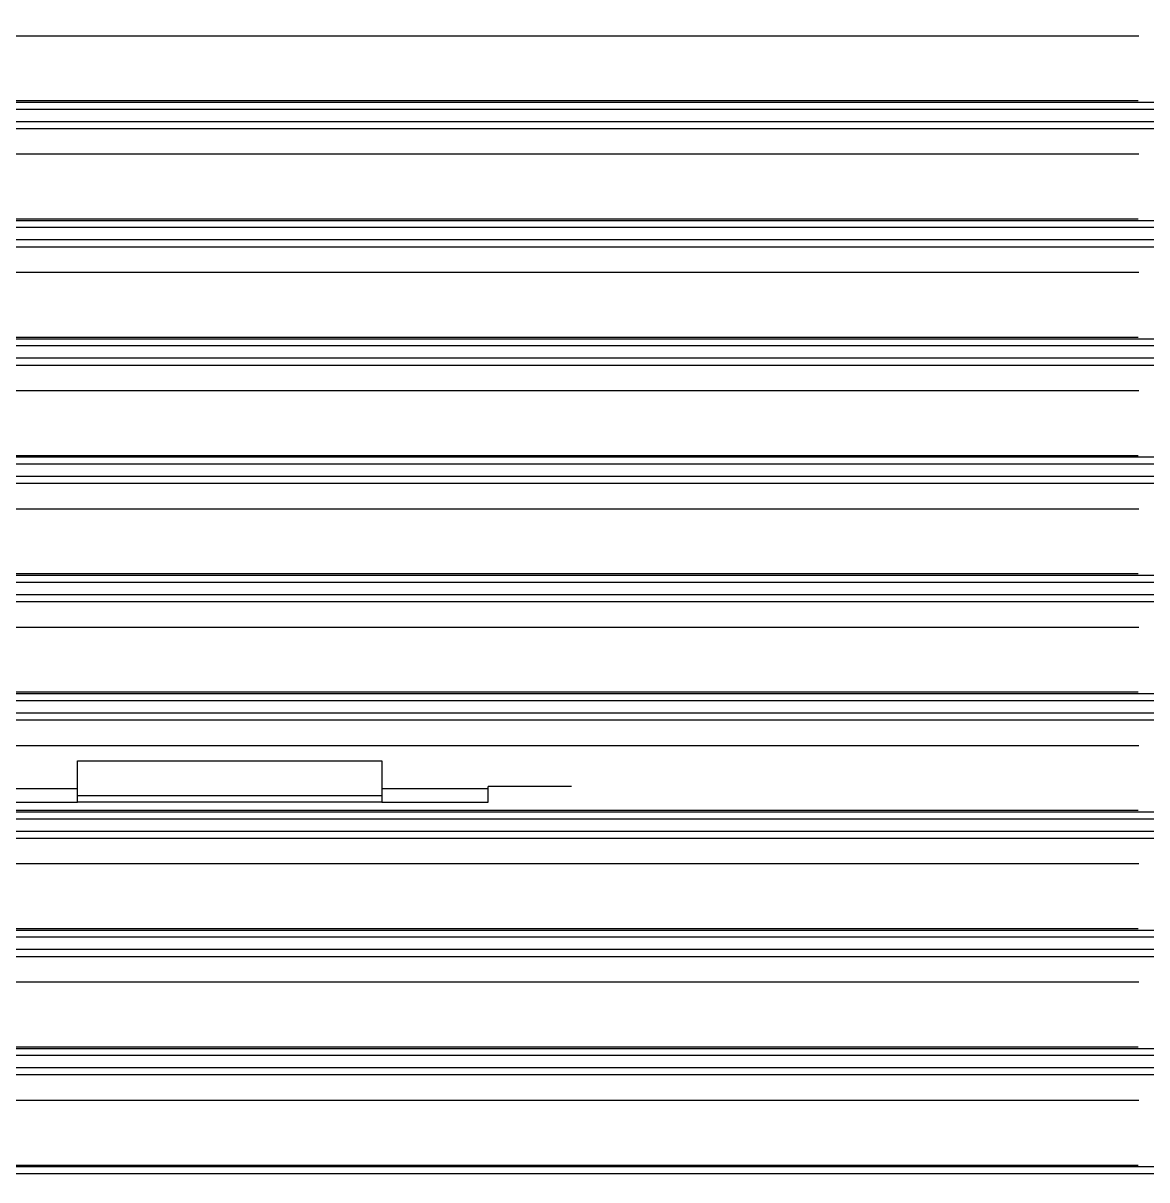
# Model space of a CAD drawing. Header units: millimetres. Extents: x -56261 to 196039, y 9480 to 100001.
# Drawn here: x 33950.6 to 34006.1, y 95795.2 to 95852.3 of the extents above; entities that cross this region are included whole.
import ezdxf

# ---------------------------------------------------------------- set-up
doc = ezdxf.new("R2010")
doc.units = ezdxf.units.MM
doc.set_wipeout_variables(frame=1)
doc.layers.add('SS-AIRCON', color=5, linetype='Continuous')
doc.layers.add('SS-TEXT', color=7, linetype='Continuous')

# ---------------------------------------------------------------- blocks, each defined once
blk = doc.blocks.new('I48T')
at = {"layer": 'SS-AIRCON', "color": 0, "linetype": 'Continuous'}
for p, q in [((599.9006, -86.18208), (-599.9007, -86.18208)), ((578.5326, -86.68017), (-578.5326, -86.68017)), ((-380.701, -86.79772), (-464.1009, -86.79772)), ((-464.1485, -91.46102), (-380.7486, -91.46102)), ((580.0736, -93.32954), (-580.0737, -93.32954)), ((-599.9007, -93.81793), (599.9006, -93.81793)), ((599.9006, -94.73208), (-599.9007, -94.73208)), ((578.5326, -95.23017), (-578.5326, -95.23017)), ((-380.701, -95.34772), (-464.1009, -95.34772)), ((-464.1485, -100.01102), (-380.7486, -100.01102)), ((580.0736, -101.87954), (-580.0737, -101.87954)), ((-599.9007, -102.36793), (599.9006, -102.36793)), ((599.9006, -103.28208), (-599.9007, -103.28208)), ((578.5326, -103.78017), (-578.5326, -103.78017)), ((-380.701, -103.89772), (-464.1009, -103.89772)), ((-464.1485, -108.56102), (-380.7486, -108.56102)), ((-599.9007, -110.91793), (599.9006, -110.91793)), ((580.0736, -110.42954), (-580.0737, -110.42954)), ((599.9006, -111.83208), (-599.9007, -111.83208)), ((578.5326, -112.33017), (-578.5326, -112.33017)), ((-380.701, -112.44772), (-464.1009, -112.44772)), ((-409.4456, -113.01629), (-417.1321, -113.01629)), ((-417.1321, -113.01629), (-417.1321, -114.01629)), ((-409.4456, -114.01629), (-409.4456, -113.01629)), ((-409.4456, -113.01652), (-387.4456, -113.01652)), ((-387.4456, -113.51652), (-409.4456, -113.51652)), ((-387.4456, -113.01629), (-387.4456, -114.01629)), ((-298.85, -113.01629), (-387.4456, -113.01629)), ((-423.1321, -114.1552), (-417.1321, -114.1552)), ((-409.4456, -114.01629), (-417.1321, -114.01629)), ((-417.1321, -114.01629), (-417.1321, -114.1552)), ((-409.4456, -116.01629), (-409.4456, -114.01629)), ((-298.85, -114.01629), (-387.4456, -114.01629)), ((-387.4456, -114.01629), (-387.4456, -116.01629)), ((-387.4456, -116.01629), (-409.4456, -116.01629)), ((-464.1485, -117.11102), (-380.7486, -117.11102)), ((-599.9007, -119.46793), (599.9006, -119.46793)), ((580.0736, -118.97954), (-580.0737, -118.97954)), ((599.9006, -120.38208), (-599.9007, -120.38208)), ((578.5326, -120.88017), (-578.5326, -120.88017)), ((-380.701, -120.99772), (-464.1009, -120.99772)), ((-464.1485, -125.66102), (-380.7486, -125.66102)), ((580.0736, -127.52954), (-580.0737, -127.52954)), ((-599.9007, -128.01793), (599.9006, -128.01793)), ((599.9006, -128.93208), (-599.9007, -128.93208)), ((578.5326, -129.43017), (-578.5326, -129.43017)), ((-380.701, -129.54772), (-464.1009, -129.54772)), ((-464.1485, -134.21102), (-380.7486, -134.21102)), ((580.0736, -136.07954), (-580.0736, -136.07954)), ((-599.9007, -136.56793), (599.9006, -136.56793)), ((599.9006, -137.48208), (-599.9007, -137.48208)), ((578.5326, -137.98017), (-578.5326, -137.98017)), ((-380.701, -138.09772), (-464.1009, -138.09772)), ((-464.1485, -142.76102), (-380.7486, -142.76102)), ((580.0736, -144.62954), (-580.0736, -144.62954)), ((-599.9007, -145.11793), (599.9006, -145.11793)), ((599.9006, -146.03208), (-599.9007, -146.03208)), ((578.5326, -146.53017), (-578.5326, -146.53017)), ((-380.701, -146.64772), (-464.1009, -146.64772)), ((-464.1485, -151.31102), (-380.7486, -151.31102)), ((-599.9007, -153.66793), (599.9006, -153.66793)), ((580.0736, -153.17954), (-580.0736, -153.17954)), ((599.9006, -154.58208), (-599.9007, -154.58208)), ((578.5326, -155.08017), (-578.5326, -155.08017)), ((-380.701, -155.19772), (-464.1009, -155.19772)), ((-464.1485, -159.86102), (-380.7486, -159.86102)), ((-599.9007, -162.21793), (599.9006, -162.21793)), ((580.0736, -161.72954), (-580.0736, -161.72954)), ((599.9006, -163.13208), (-599.9007, -163.13208)), ((578.5326, -163.63017), (-578.5326, -163.63017)), ((-380.701, -163.74772), (-464.1009, -163.74772)), ((-464.1485, -168.41102), (-380.7486, -168.41102))]:
    blk.add_line(p, q, dxfattribs=at)
blk = doc.blocks.new('A$C43DE16F2')
blk.add_wipeout([(0, 14550), (0, 0), (29100, 0), (29100, 14550)]).dxf.layer = 'SS-TEXT'
at = {"layer": 'SS-TEXT', "linetype": 'Continuous', "xscale": 1.577261091527505, "yscale": 1.577261091527505, "zscale": 1.577261091527505, "rotation": 180}
blk.add_blockref('I48T', (11081.92, 7128.46), dxfattribs=at)

msp = doc.modelspace()

# ---------------------------------------------------------------- block references
at = {"layer": 'SS-TEXT', "xscale": 0.4331186193392458, "yscale": 0.4331186193392458, "zscale": 0.4331186193392458}
msp.add_blockref('A$C43DE16F2', (28888.861, 92649.191), dxfattribs=at)

doc.saveas('drawing.dxf')
